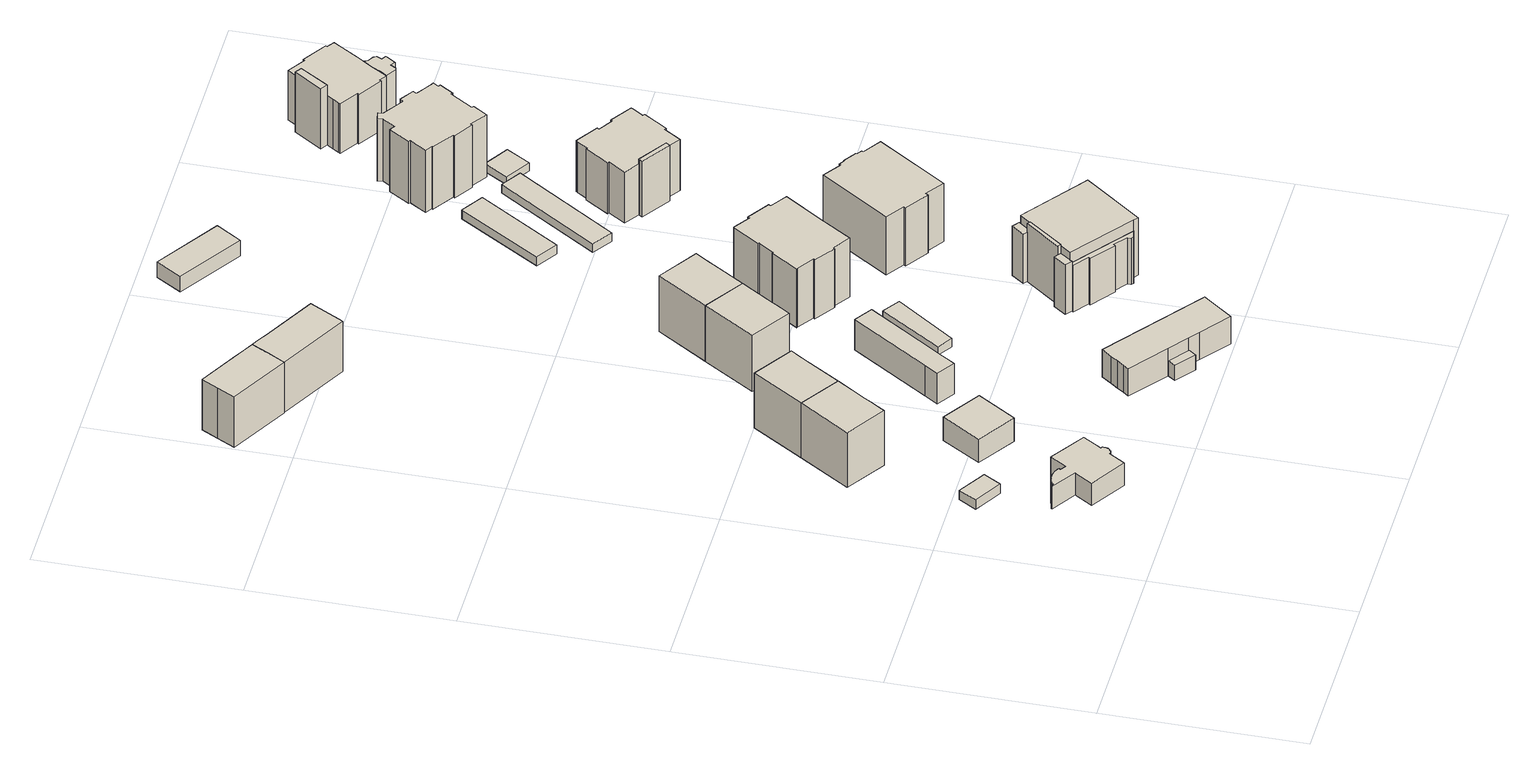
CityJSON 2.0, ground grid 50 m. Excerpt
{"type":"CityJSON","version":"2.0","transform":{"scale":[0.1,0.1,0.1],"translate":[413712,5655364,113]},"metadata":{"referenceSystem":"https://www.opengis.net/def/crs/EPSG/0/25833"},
"CityObjects":{
"building1":{"type":"Building","attributes":{"Dachtyp_tdc":"tdcPolyFlatRoof","Gemeindeschluessel":14612000,"Dachneigung":0,"QualitaetDacherkennung":72,"Geometrietyp2DReferenz":"3000","measuredHeight":2.66,"function":"31001_9998","roofType":"1000"},"geometry":[{"type":"Solid","lod":"1","boundaries":[[[[0,1,2,3]],[[4,5,6,7]],[[3,5,4,0]],[[2,6,5,3]],[[1,7,6,2]],[[0,4,7,1]]]]}]},
"building2":{"type":"Building","attributes":{"Dachtyp_tdc":"tdcPolyFlatRoof","Gemeindeschluessel":14612000,"Dachneigung":0,"QualitaetDacherkennung":18,"Geometrietyp2DReferenz":"3000","measuredHeight":6.59,"function":"31001_9998","roofType":"1000"},"geometry":[{"type":"Solid","lod":"1","boundaries":[[[[8,9,10,11,12,13,14,15,16,17,18,19,20,21,22,23,24,25,26,27,28,29,30,31,32,33,34,35,36,37,38,39,40,41,42,43,44,45,46,47,48,49,50,51,52,53,54,55,56,57,58,59,60,61,62,63,64,65,66,67,68,69]],[[70,71,72,73,74,75,76,77,78,79,80,81,82,83,84,85,86,87,88,89,90,91,92,93,94,95,96,97,98,99,100,101,102,103,104,105,106,107,108,109,110,111,112,113,114,115,116,117,118,119,120,121,122,123,124,125,126,127,128,129,130,131]],[[69,71,70,8]],[[68,72,71,69]],[[67,73,72,68]],[[66,74,73,67]],[[65,75,74,66]],[[64,76,75,65]],[[63,77,76,64]],[[62,78,77,63]],[[61,79,78,62]],[[60,80,79,61]],[[59,81,80,60]],[[58,82,81,59]],[[57,83,82,58]],[[56,84,83,57]],[[55,85,84,56]],[[54,86,85,55]],[[53,87,86,54]],[[52,88,87,53]],[[51,89,88,52]],[[50,90,89,51]],[[49,91,90,50]],[[48,92,91,49]],[[47,93,92,48]],[[46,94,93,47]],[[45,95,94,46]],[[44,96,95,45]],[[43,97,96,44]],[[42,98,97,43]],[[41,99,98,42]],[[40,100,99,41]],[[39,101,100,40]],[[38,102,101,39]],[[37,103,102,38]],[[36,104,103,37]],[[35,105,104,36]],[[34,106,105,35]],[[33,107,106,34]],[[32,108,107,33]],[[31,109,108,32]],[[30,110,109,31]],[[29,111,110,30]],[[28,112,111,29]],[[27,113,112,28]],[[26,114,113,27]],[[25,115,114,26]],[[24,116,115,25]],[[23,117,116,24]],[[22,118,117,23]],[[21,119,118,22]],[[20,120,119,21]],[[19,121,120,20]],[[18,122,121,19]],[[17,123,122,18]],[[16,124,123,17]],[[15,125,124,16]],[[14,126,125,15]],[[13,127,126,14]],[[12,128,127,13]],[[11,129,128,12]],[[10,130,129,11]],[[9,131,130,10]],[[8,70,131,9]]]]}]},
"building3":{"type":"Building","attributes":{"Dachtyp_tdc":"tdcFreeFormRoof","Gemeindeschluessel":14612000,"Dachneigung":36.38,"QualitaetDacherkennung":82,"Geometrietyp2DReferenz":"3000","measuredHeight":18.03,"function":"31001_9998","roofType":"5000"},"geometry":[{"type":"Solid","lod":"1","boundaries":[[[[132,133,134,135,136,137,138]],[[139,140,141,142,143,144,145]],[[138,140,139,132]],[[137,141,140,138]],[[136,142,141,137]],[[135,143,142,136]],[[134,144,143,135]],[[133,145,144,134]],[[132,139,145,133]]]]}]},
"building4":{"type":"Building","attributes":{"Dachtyp_tdc":"tdcPolyFlatRoof","Gemeindeschluessel":14612000,"Dachneigung":3.86,"QualitaetDacherkennung":78,"Geometrietyp2DReferenz":"3000","measuredHeight":7.18,"function":"31001_9998","roofType":"2100"},"geometry":[{"type":"Solid","lod":"1","boundaries":[[[[146,147,148,149]],[[150,151,152,153]],[[149,151,150,146]],[[148,152,151,149]],[[147,153,152,148]],[[146,150,153,147]]]]}]},
"building5":{"type":"Building","attributes":{"Dachtyp_tdc":"tdcFreeFormRoof","Gemeindeschluessel":14612000,"Dachneigung":36.13,"QualitaetDacherkennung":81,"Geometrietyp2DReferenz":"3000","measuredHeight":18.04,"function":"31001_9998","roofType":"5000"},"geometry":[{"type":"Solid","lod":"1","boundaries":[[[[138,137,154,155,156,157,158]],[[140,159,160,161,162,163,141]],[[158,159,140,138]],[[157,160,159,158]],[[156,161,160,157]],[[155,162,161,156]],[[154,163,162,155]],[[137,141,163,154]],[[138,140,141,137]]]]}]},
"building6":{"type":"Building","attributes":{"Dachtyp_tdc":"tdcGableRoof","Gemeindeschluessel":14612000,"Dachneigung":37.18,"QualitaetDacherkennung":75,"Geometrietyp2DReferenz":"3000","measuredHeight":16.6,"function":"31001_9998","roofType":"3100"},"geometry":[{"type":"Solid","lod":"1","boundaries":[[[[164,165,166,167,168,169,170,171,172]],[[173,174,175,176,177,178,179,180,181]],[[172,174,173,164]],[[171,175,174,172]],[[170,176,175,171]],[[169,177,176,170]],[[168,178,177,169]],[[167,179,178,168]],[[166,180,179,167]],[[165,181,180,166]],[[164,173,181,165]]]]}]},
"building7":{"type":"Building","attributes":{"Dachtyp_tdc":"tdcFreeFormRoof","Gemeindeschluessel":14612000,"Dachneigung":53.56,"QualitaetDacherkennung":3,"Geometrietyp2DReferenz":"3000","measuredHeight":10.64,"function":"31001_2463","roofType":"5000"},"geometry":[{"type":"Solid","lod":"1","boundaries":[[[[182,183,184,185,186,187]],[[188,189,190,191,192,193]],[[187,189,188,182]],[[186,190,189,187]],[[185,191,190,186]],[[184,192,191,185]],[[183,193,192,184]],[[182,188,193,183]]]]}]},
"building8":{"type":"Building","attributes":{"Gemeindeschluessel":14612000,"Geometrietyp2DReferenz":"3000","function":"31001_9998","roofType":"9999"},"children":["building8-1","building8-2"]},
"building8-1":{"type":"BuildingPart","attributes":{"Dachtyp_tdc":"tdcPolyFlatRoof","Dachneigung":3.41,"QualitaetDacherkennung":71,"Geometrietyp2DReferenz":"3000","measuredHeight":8.17,"roofType":"2100"},"parents":["building8"],"geometry":[{"type":"Solid","lod":"1","boundaries":[[[[194,195,196,197,198,199,200,201,202,203,204]],[[205,206,207,208,209,210,211,212,213,214,215]],[[204,206,205,194]],[[203,207,206,204]],[[202,208,207,203]],[[201,209,208,202]],[[200,210,209,201]],[[199,211,210,200]],[[198,212,211,199]],[[197,213,212,198]],[[196,214,213,197]],[[195,215,214,196]],[[194,205,215,195]]]]}]},
"building8-2":{"type":"BuildingPart","attributes":{"Dachtyp_tdc":"tdcPolyFlatRoof","Dachneigung":0,"QualitaetDacherkennung":56,"Geometrietyp2DReferenz":"3000","measuredHeight":4.41,"roofType":"1000"},"parents":["building8"],"geometry":[{"type":"Solid","lod":"1","boundaries":[[[[216,217,218,219,220]],[[221,210,209,222,223]],[[220,210,221,216]],[[219,209,210,220]],[[218,222,209,219]],[[217,223,222,218]],[[216,221,223,217]]]]}]},
"building9":{"type":"Building","attributes":{"Dachtyp_tdc":"tdcFreeFormRoof","Gemeindeschluessel":14612000,"Dachneigung":37.32,"QualitaetDacherkennung":74,"Geometrietyp2DReferenz":"3000","measuredHeight":16.62,"function":"31001_9998","roofType":"5000"},"geometry":[{"type":"Solid","lod":"1","boundaries":[[[[169,224,225,226,227,228,229,230,171]],[[231,232,233,234,235,236,237,238,239]],[[171,232,231,169]],[[230,233,232,171]],[[229,234,233,230]],[[228,235,234,229]],[[227,236,235,228]],[[226,237,236,227]],[[225,238,237,226]],[[224,239,238,225]],[[169,231,239,224]]]]}]},
"building10":{"type":"Building","attributes":{"Dachtyp_tdc":"tdcFreeFormRoof","Gemeindeschluessel":14612000,"Dachneigung":36.82,"QualitaetDacherkennung":80,"Geometrietyp2DReferenz":"3000","measuredHeight":18.52,"function":"31001_9998","roofType":"5000"},"geometry":[{"type":"Solid","lod":"1","boundaries":[[[[240,241,242,243,244,245,246]],[[247,248,249,250,251,252,253]],[[246,248,247,240]],[[245,249,248,246]],[[244,250,249,245]],[[243,251,250,244]],[[242,252,251,243]],[[241,253,252,242]],[[240,247,253,241]]]]}]},
"building11":{"type":"Building","attributes":{"Dachtyp_tdc":"tdcPolyFlatRoof","Gemeindeschluessel":14612000,"Dachneigung":4.66,"QualitaetDacherkennung":85,"Geometrietyp2DReferenz":"3000","measuredHeight":2.62,"function":"31001_2463","roofType":"2100"},"geometry":[{"type":"Solid","lod":"1","boundaries":[[[[254,255,256,257]],[[258,259,260,261]],[[257,259,258,254]],[[256,260,259,257]],[[255,261,260,256]],[[254,258,261,255]]]]}]},
"building12":{"type":"Building","attributes":{"Dachtyp_tdc":"tdcFreeFormRoof","Gemeindeschluessel":14612000,"Dachneigung":37,"QualitaetDacherkennung":81,"Geometrietyp2DReferenz":"3000","measuredHeight":18.48,"function":"31001_9998","roofType":"5000"},"geometry":[{"type":"Solid","lod":"1","boundaries":[[[[245,262,263,264,265,266,246]],[[267,268,269,270,271,272,273]],[[246,268,267,245]],[[266,269,268,246]],[[265,270,269,266]],[[264,271,270,265]],[[263,272,271,264]],[[262,273,272,263]],[[245,267,273,262]]]]}]},
"building13":{"type":"Building","attributes":{"Dachtyp_tdc":"tdcHipRoof","Gemeindeschluessel":14612000,"Dachneigung":23.03,"QualitaetDacherkennung":59,"Geometrietyp2DReferenz":"3000","measuredHeight":18.87,"function":"31001_9998","roofType":"3200"},"geometry":[{"type":"Solid","lod":"1","boundaries":[[[[274,275,276,277,278,279,280,281,282,283,284,285,286,287,288,289,290,291,292,293]],[[294,295,296,297,298,299,300,301,302,303,304,305,306,307,308,309,310,311,312,313]],[[293,295,294,274]],[[292,296,295,293]],[[291,297,296,292]],[[290,298,297,291]],[[289,299,298,290]],[[288,300,299,289]],[[287,301,300,288]],[[286,302,301,287]],[[285,303,302,286]],[[284,304,303,285]],[[283,305,304,284]],[[282,306,305,283]],[[281,307,306,282]],[[280,308,307,281]],[[279,309,308,280]],[[278,310,309,279]],[[277,311,310,278]],[[276,312,311,277]],[[275,313,312,276]],[[274,294,313,275]]]]}]},
"building14":{"type":"Building","attributes":{"Gemeindeschluessel":14612000,"Geometrietyp2DReferenz":"3000","function":"31001_9998","roofType":"9999"},"children":["building14-1","building14-2","building14-3","building14-4","building14-5","building14-6"]},
"building14-1":{"type":"BuildingPart","attributes":{"Dachtyp_tdc":"tdcGableRoof","Dachneigung":55.64,"QualitaetDacherkennung":37,"Geometrietyp2DReferenz":"3000","measuredHeight":15.73,"roofType":"3100"},"parents":["building14"],"geometry":[{"type":"Solid","lod":"1","boundaries":[[[[314,315,316,317,318]],[[319,320,321,322,323]],[[318,320,319,314]],[[317,321,320,318]],[[316,322,321,317]],[[315,323,322,316]],[[314,319,323,315]]]]}]},
"building14-2":{"type":"BuildingPart","attributes":{"Dachtyp_tdc":"tdcGableRoof","Dachneigung":55.17,"QualitaetDacherkennung":36,"Geometrietyp2DReferenz":"3000","measuredHeight":15.67,"roofType":"3100"},"parents":["building14"],"geometry":[{"type":"Solid","lod":"1","boundaries":[[[[324,325,326,327]],[[328,329,330,331]],[[327,329,328,324]],[[326,330,329,327]],[[325,331,330,326]],[[324,328,331,325]]]]}]},
"building14-3":{"type":"BuildingPart","attributes":{"Dachtyp_tdc":"tdcFreeFormRoof","Dachneigung":72.95,"QualitaetDacherkennung":11,"Geometrietyp2DReferenz":"3000","measuredHeight":15.69,"roofType":"5000"},"parents":["building14"],"geometry":[{"type":"Solid","lod":"1","boundaries":[[[[332,333,334,335,336,337,338,339,340,341,342]],[[343,344,345,346,347,348,349,323,350,351,352]],[[342,344,343,332]],[[341,345,344,342]],[[340,346,345,341]],[[339,347,346,340]],[[338,348,347,339]],[[337,349,348,338]],[[336,323,349,337]],[[335,350,323,336]],[[334,351,350,335]],[[333,352,351,334]],[[332,343,352,333]]]]}]},
"building14-4":{"type":"BuildingPart","attributes":{"Dachtyp_tdc":"tdcFreeFormRoof","Dachneigung":71.58,"QualitaetDacherkennung":8,"Geometrietyp2DReferenz":"3000","measuredHeight":15.64,"roofType":"5000"},"parents":["building14"],"geometry":[{"type":"Solid","lod":"1","boundaries":[[[[353,354,355,356,357,358,359,360,361,362,363,364]],[[365,366,367,368,369,370,371,372,373,374,375,329]],[[364,366,365,353]],[[363,367,366,364]],[[362,368,367,363]],[[361,369,368,362]],[[360,370,369,361]],[[359,371,370,360]],[[358,372,371,359]],[[357,373,372,358]],[[356,374,373,357]],[[355,375,374,356]],[[354,329,375,355]],[[353,365,329,354]]]]}]},
"building14-5":{"type":"BuildingPart","attributes":{"Dachtyp_tdc":"tdcFreeFormRoof","Dachneigung":50.83,"QualitaetDacherkennung":22,"Geometrietyp2DReferenz":"3000","measuredHeight":17.18,"roofType":"5000"},"parents":["building14"],"geometry":[{"type":"Solid","lod":"1","boundaries":[[[[376,377,378,379]],[[321,380,330,322]],[[379,380,321,376]],[[378,330,380,379]],[[377,322,330,378]],[[376,321,322,377]]]]}]},
"building14-6":{"type":"BuildingPart","attributes":{"Dachtyp_tdc":"tdcCutTentRoof","Dachneigung":0.543,"QualitaetDacherkennung":49,"Geometrietyp2DReferenz":"3000","measuredHeight":19.03,"roofType":"9999"},"parents":["building14"],"geometry":[{"type":"Solid","lod":"1","boundaries":[[[[381,382,383,384,385,386]],[[375,374,387,388,351,350]],[[386,374,375,381]],[[385,387,374,386]],[[384,388,387,385]],[[383,351,388,384]],[[382,350,351,383]],[[381,375,350,382]]]]}]},
"building15":{"type":"Building","attributes":{"Dachtyp_tdc":"tdcPolyFlatRoof","Gemeindeschluessel":14612000,"Dachneigung":10.15,"QualitaetDacherkennung":80,"Geometrietyp2DReferenz":"3000","measuredHeight":5.22,"function":"31001_9998","roofType":"2100"},"geometry":[{"type":"Solid","lod":"1","boundaries":[[[[389,390,391,392]],[[393,394,395,396]],[[392,394,393,389]],[[391,395,394,392]],[[390,396,395,391]],[[389,393,396,390]]]]}]},
"building16":{"type":"Building","attributes":{"Dachtyp_tdc":"tdcHipRoof","Gemeindeschluessel":14612000,"Dachneigung":22.02,"QualitaetDacherkennung":57,"Geometrietyp2DReferenz":"3000","measuredHeight":18.93,"function":"31001_9998","roofType":"3200"},"geometry":[{"type":"Solid","lod":"1","boundaries":[[[[397,398,399,400,401,402,403,404,405,406,407,408,409,410,411,412,413]],[[414,415,416,417,418,419,420,421,422,423,424,425,426,427,428,429,430]],[[413,415,414,397]],[[412,416,415,413]],[[411,417,416,412]],[[410,418,417,411]],[[409,419,418,410]],[[408,420,419,409]],[[407,421,420,408]],[[406,422,421,407]],[[405,423,422,406]],[[404,424,423,405]],[[403,425,424,404]],[[402,426,425,403]],[[401,427,426,402]],[[400,428,427,401]],[[399,429,428,400]],[[398,430,429,399]],[[397,414,430,398]]]]}]},
"building17":{"type":"Building","attributes":{"Dachtyp_tdc":"tdcPolyFlatRoof","Gemeindeschluessel":14612000,"Dachneigung":5.63,"QualitaetDacherkennung":89,"Geometrietyp2DReferenz":"3000","measuredHeight":2.85,"function":"31001_2463","roofType":"2100"},"geometry":[{"type":"Solid","lod":"1","boundaries":[[[[431,432,433,434]],[[435,436,437,438]],[[434,436,435,431]],[[433,437,436,434]],[[432,438,437,433]],[[431,435,438,432]]]]}]},
"building18":{"type":"Building","attributes":{"Dachtyp_tdc":"tdcPolyFlatRoof","Gemeindeschluessel":14612000,"Dachneigung":4.57,"QualitaetDacherkennung":78,"Geometrietyp2DReferenz":"3000","measuredHeight":2.8,"function":"31001_2463","roofType":"2100"},"geometry":[{"type":"Solid","lod":"1","boundaries":[[[[439,440,441,442]],[[443,444,445,446]],[[442,444,443,439]],[[441,445,444,442]],[[440,446,445,441]],[[439,443,446,440]]]]}]},
"building19":{"type":"Building","attributes":{"Gemeindeschluessel":14612000,"Geometrietyp2DReferenz":"3000","function":"31001_9998","roofType":"9999"},"children":["building19-1","building19-2"]},
"building19-1":{"type":"BuildingPart","attributes":{"Dachtyp_tdc":"tdcCutTentRoof","Dachneigung":50.94,"QualitaetDacherkennung":33,"Geometrietyp2DReferenz":"3000","measuredHeight":18.08,"roofType":"9999"},"parents":["building19"],"geometry":[{"type":"Solid","lod":"1","boundaries":[[[[447,448,449,450,451,452,453,454,455,456,457,458,459,460,461,462,463,464,465,466]],[[467,468,469,470,471,472,473,474,475,476,477,478,479,480,481,482,483,484,485,486]],[[466,467,486,447]],[[465,468,467,466]],[[464,469,468,465]],[[463,470,469,464]],[[462,471,470,463]],[[461,472,471,462]],[[460,473,472,461]],[[459,474,473,460]],[[458,475,474,459]],[[457,476,475,458]],[[456,477,476,457]],[[455,478,477,456]],[[454,479,478,455]],[[453,480,479,454]],[[452,481,480,453]],[[451,482,481,452]],[[450,483,482,451]],[[449,484,483,450]],[[448,485,484,449]],[[447,486,485,448]]]]}]},
"building19-2":{"type":"BuildingPart","attributes":{"Dachtyp_tdc":"tdcFreeFormRoof","Dachneigung":82.85,"QualitaetDacherkennung":20,"Geometrietyp2DReferenz":"3000","measuredHeight":18.54,"roofType":"5000"},"parents":["building19"],"geometry":[{"type":"Solid","lod":"1","boundaries":[[[[487,488,489,490]],[[486,485,491,492]],[[490,485,486,487]],[[489,491,485,490]],[[488,492,491,489]],[[487,486,492,488]]]]}]},
"building20":{"type":"Building","attributes":{"Dachtyp_tdc":"tdcFreeFormRoof","Gemeindeschluessel":14612000,"Dachneigung":16.73,"QualitaetDacherkennung":46,"Geometrietyp2DReferenz":"3000","measuredHeight":19.83,"function":"31001_9998","roofType":"5000"},"geometry":[{"type":"Solid","lod":"1","boundaries":[[[[493,494,495,496,497,498,499,500,501,502,503,504,505,506,507,508,509,510,511,512,513,514,515,516,517,518,519,520,521,522]],[[523,524,525,526,527,528,529,530,531,532,533,534,535,536,537,538,539,540,541,542,543,544,545,546,547,548,549,550,551,552]],[[522,524,523,493]],[[521,525,524,522]],[[520,526,525,521]],[[519,527,526,520]],[[518,528,527,519]],[[517,529,528,518]],[[516,530,529,517]],[[515,531,530,516]],[[514,532,531,515]],[[513,533,532,514]],[[512,534,533,513]],[[511,535,534,512]],[[510,536,535,511]],[[509,537,536,510]],[[508,538,537,509]],[[507,539,538,508]],[[506,540,539,507]],[[505,541,540,506]],[[504,542,541,505]],[[503,543,542,504]],[[502,544,543,503]],[[501,545,544,502]],[[500,546,545,501]],[[499,547,546,500]],[[498,548,547,499]],[[497,549,548,498]],[[496,550,549,497]],[[495,551,550,496]],[[494,552,551,495]],[[493,523,552,494]]]]}]},
"building21":{"type":"Building","attributes":{"Dachtyp_tdc":"tdcPolyFlatRoof","Gemeindeschluessel":14612000,"Dachneigung":0,"QualitaetDacherkennung":72,"Geometrietyp2DReferenz":"3000","measuredHeight":2.32,"function":"31001_9998","roofType":"1000"},"geometry":[{"type":"Solid","lod":"1","boundaries":[[[[553,554,555,556]],[[557,558,559,560]],[[556,558,557,553]],[[555,559,558,556]],[[554,560,559,555]],[[553,557,560,554]]]]}]},
"building22":{"type":"Building","attributes":{"Gemeindeschluessel":14612000,"Geometrietyp2DReferenz":"3000","function":"31001_9998","roofType":"9999"},"children":["building22-1","building22-2","building22-3","building22-4"]},
"building22-1":{"type":"BuildingPart","attributes":{"Dachtyp_tdc":"tdcFreeFormRoof","Dachneigung":68.94,"QualitaetDacherkennung":16,"Geometrietyp2DReferenz":"3000","measuredHeight":18.73,"roofType":"5000"},"parents":["building22"],"geometry":[{"type":"Solid","lod":"1","boundaries":[[[[561,562,563,564]],[[565,566,567,568]],[[564,565,568,561]],[[563,566,565,564]],[[562,567,566,563]],[[561,568,567,562]]]]}]},
"building22-2":{"type":"BuildingPart","attributes":{"Dachtyp_tdc":"tdcFreeFormRoof","Dachneigung":63.87,"QualitaetDacherkennung":48,"Geometrietyp2DReferenz":"3000","measuredHeight":17.4,"roofType":"5000"},"parents":["building22"],"geometry":[{"type":"Solid","lod":"1","boundaries":[[[[569,570,571,572,573,574,575,576,577,578,579,580,581,582,583]],[[584,585,586,587,588,589,590,591,592,593,594,595,596,597,598]],[[583,585,584,569]],[[582,586,585,583]],[[581,587,586,582]],[[580,588,587,581]],[[579,589,588,580]],[[578,590,589,579]],[[577,591,590,578]],[[576,592,591,577]],[[575,593,592,576]],[[574,594,593,575]],[[573,595,594,574]],[[572,596,595,573]],[[571,597,596,572]],[[570,598,597,571]],[[569,584,598,570]]]]}]},
"building22-3":{"type":"BuildingPart","attributes":{"Dachtyp_tdc":"tdcCutGableRoof","Dachneigung":0.083,"QualitaetDacherkennung":59,"Geometrietyp2DReferenz":"3000","measuredHeight":17.43,"roofType":"9999"},"parents":["building22"],"geometry":[{"type":"Solid","lod":"1","boundaries":[[[[599,600,601,602,603,604,605,606,607,608,609,610,611,612,613,614,615,616,617,618,619]],[[597,596,620,621,622,623,624,625,626,568,567,627,628,629,630,631,632,633,634,635,584]],[[619,596,597,599]],[[618,620,596,619]],[[617,621,620,618]],[[616,622,621,617]],[[615,623,622,616]],[[614,624,623,615]],[[613,625,624,614]],[[612,626,625,613]],[[611,568,626,612]],[[610,567,568,611]],[[609,627,567,610]],[[608,628,627,609]],[[607,629,628,608]],[[606,630,629,607]],[[605,631,630,606]],[[604,632,631,605]],[[603,633,632,604]],[[602,634,633,603]],[[601,635,634,602]],[[600,584,635,601]],[[599,597,584,600]]]]}]},
"building22-4":{"type":"BuildingPart","attributes":{"Dachtyp_tdc":"tdcPolyFlatRoof","Dachneigung":0,"QualitaetDacherkennung":0,"Geometrietyp2DReferenz":"3000","measuredHeight":3.07,"roofType":"9999"},"parents":["building22"],"geometry":[{"type":"Solid","lod":"1","boundaries":[[[[636,637,638,639,640,641,642,643,644,645,646]],[[635,633,632,647,648,649,650,651,652,653,654]],[[646,633,635,636]],[[645,632,633,646]],[[644,647,632,645]],[[643,648,647,644]],[[642,649,648,643]],[[641,650,649,642]],[[640,651,650,641]],[[639,652,651,640]],[[638,653,652,639]],[[637,654,653,638]],[[636,635,654,637]]]]}]}
},
"vertices":[
[169,440,37],[239,398,37],[265,442,37],[196,484,37],[169,440,10],[196,484,10],[265,442,10],[239,398,10],
[374,191,78],[370,193,78],[400,240,78],[312,297,78],[285,256,78],[272,265,78],[275,269,78],[272,271,78],[269,273,78],[265,275,78],[262,276,78],[259,277,78],[255,278,78],[251,279,78],[248,279,78],[244,279,78],[240,279,78],[237,278,78],[235,278,78],[233,278,78],[231,278,78],[229,277,78],[227,277,78],[226,276,78],[224,275,78],[222,274,78],[220,273,78],[219,272,78],[217,271,78],[216,269,78],[215,268,78],[208,272,78],[207,269,78],[268,229,78],[239,184,78],[328,128,78],[355,170,78],[358,167,78],[360,168,78],[361,168,78],[362,168,78],[363,169,78],[364,169,78],[365,170,78],[366,171,78],[367,171,78],[368,172,78],[369,173,78],[370,174,78],[371,175,78],[372,176,78],[372,177,78],[373,178,78],[373,180,78],[374,181,78],[374,182,78],[374,183,78],[374,185,78],[374,186,78],[374,187,78],[374,188,78],[374,190,78],[374,191,13],[374,190,13],[374,188,13],[374,187,13],[374,186,13],[374,185,13],[374,183,13],[374,182,13],[374,181,13],[373,180,13],[373,178,13],[372,177,13],[372,176,13],[371,175,13],[370,174,13],[369,173,13],[368,172,13],[367,171,13],[366,171,13],[365,170,13],[364,169,13],[363,169,13],[362,168,13],[361,168,13],[360,168,13],[358,167,13],[355,170,13],[328,128,13],[239,184,13],[268,229,13],[207,269,13],[208,272,13],[215,268,13],[216,269,13],[217,271,13],[219,272,13],[220,273,13],[222,274,13],[224,275,13],[226,276,13],[227,277,13],[229,277,13],[231,278,13],[233,278,13],[235,278,13],[237,278,13],[240,279,13],[244,279,13],[248,279,13],[251,279,13],[255,278,13],[259,277,13],[262,276,13],[265,275,13],[269,273,13],[272,271,13],[275,269,13],[272,265,13],[285,256,13],[312,297,13],[400,240,13],[370,193,13],
[181,744,169],[280,680,169],[291,698,169],[302,714,169],[314,733,169],[362,807,169],[264,871,169],[181,744,10],[264,871,10],[362,807,10],[314,733,10],[302,714,10],[291,698,10],[280,680,10],
[494,507,79],[398,569,79],[337,472,79],[432,411,79],[494,507,11],[432,411,11],[337,472,11],[398,569,11],
[412,885,169],[421,899,169],[433,917,169],[446,936,169],[347,1000,169],[347,1000,10],[446,936,10],[433,917,10],[421,899,10],[412,885,10],
[181,2155,159],[159,2167,159],[52,2225,159],[29,2184,159],[5,2139,159],[155,2057,159],[180,2101,159],[202,2143,159],[192,2149,159],[181,2155,12],[192,2149,12],[202,2143,12],[180,2101,12],[155,2057,12],[5,2139,12],[29,2184,12],[52,2225,12],[159,2167,12],
[570,583,100],[592,616,100],[721,812,100],[677,841,100],[548,646,100],[526,613,100],[570,583,11],[526,613,11],[548,646,11],[677,841,11],[721,812,11],[592,616,11],
[947,84,93],[705,268,93],[686,242,93],[672,224,93],[660,207,93],[649,194,93],[743,122,93],[792,85,93],[817,65,93],[890,9,93],[933,65,93],[947,84,14],[933,65,14],[890,9,14],[817,65,14],[792,85,14],[743,122,14],[649,194,14],[660,207,14],[672,224,14],[686,242,14],[705,268,14],
[729,103,58],[778,66,58],[779,68,58],[792,85,58],[743,122,58],[729,103,14],[779,68,14],[778,66,14],
[332,1961,159],[337,1970,159],[353,1999,159],[379,2047,159],[244,2120,159],[224,2132,159],[213,2138,159],[155,2057,13],[202,2143,13],[213,2138,13],[224,2132,13],[244,2120,13],[379,2047,13],[353,1999,13],[337,1970,13],[332,1961,13],
[476,1035,173],[575,971,173],[586,988,173],[598,1007,173],[606,1020,173],[658,1100,173],[559,1164,173],[476,1035,10],[559,1164,10],[658,1100,10],[606,1020,10],[598,1007,10],[586,988,10],[575,971,10],
[802,805,35],[702,652,35],[739,628,35],[845,776,35],[802,805,11],[845,776,11],[739,628,11],[702,652,11],
[709,1179,173],[717,1192,173],[729,1210,173],[741,1228,173],[642,1292,173],[658,1100,11],[559,1164,11],[642,1292,11],[741,1228,11],[729,1210,11],[717,1192,11],[709,1179,11],
[776,1055,181],[773,1057,181],[728,989,181],[731,987,181],[772,960,181],[769,956,181],[820,922,181],[823,926,181],[866,897,181],[918,977,181],[982,1072,181],[977,1076,181],[941,1100,181],[944,1105,181],[889,1141,181],[887,1136,181],[848,1162,181],[845,1164,181],[800,1096,181],[802,1094,181],[776,1055,10],[802,1094,10],[800,1096,10],[845,1164,10],[848,1162,10],[887,1136,10],[889,1141,10],[944,1105,10],[941,1100,10],[977,1076,10],[982,1072,10],[918,977,10],[866,897,10],[823,926,10],[820,922,10],[769,956,10],[772,960,10],[731,987,10],[728,989,10],[773,1057,10],
[912,403,156],[928,390,156],[952,422,156],[944,428,156],[935,434,156],[912,403,12],[935,434,12],[944,428,12],[952,422,12],[928,390,12],
[1025,553,155],[1001,522,155],[1018,509,155],[1042,541,155],[1025,553,12],[1042,541,12],[1018,509,12],[1001,522,12],
[1053,281,147],[1059,276,147],[1081,281,147],[932,395,147],[928,390,147],[926,387,147],[962,359,147],[959,355,147],[1018,310,147],[1022,314,147],[1053,290,147],[1053,281,12],[1053,290,12],[1022,314,12],[1018,310,12],[959,355,12],[962,359,12],[926,387,12],[932,395,12],[1081,281,12],[1059,276,12],
[1045,545,147],[1042,541,147],[1039,537,147],[1189,425,147],[1188,448,147],[1182,452,147],[1179,451,147],[1173,449,147],[1141,473,147],[1145,478,147],[1085,522,147],[1082,517,147],[1045,545,12],[1082,517,12],[1085,522,12],[1145,478,12],[1141,473,12],[1173,449,12],[1179,451,12],[1182,452,12],[1188,448,12],[1189,425,12],[1039,537,12],
[944,428,181],[952,422,181],[1018,509,181],[1010,515,181],[1010,515,12],
[1039,537,179],[932,395,179],[1081,281,179],[1091,273,179],[1200,417,179],[1189,425,179],[1200,417,12],[1091,273,12],
[539,2390,54],[699,2287,54],[740,2350,54],[579,2454,54],[539,2390,9],[579,2454,9],[740,2350,9],[699,2287,9],
[1065,765,181],[1111,734,181],[1142,780,181],[1228,909,181],[1183,939,181],[1185,943,181],[1172,952,181],[1173,954,181],[1141,975,181],[1140,974,181],[1126,982,181],[1123,978,181],[1078,1009,181],[961,834,181],[1006,803,181],[1003,798,181],[1062,759,181],[1065,765,12],[1062,759,12],[1003,798,12],[1006,803,12],[961,834,12],[1078,1009,12],[1123,978,12],[1126,982,12],[1140,974,12],[1141,975,12],[1173,954,12],[1172,952,12],[1185,943,12],[1183,939,12],[1228,909,12],[1142,780,12],[1111,734,12],
[943,1824,38],[813,1618,38],[866,1584,38],[998,1789,38],[943,1824,12],[998,1789,12],[866,1584,12],[813,1618,12],
[938,1472,38],[1105,1725,38],[1055,1757,38],[889,1505,38],[938,1472,13],[889,1505,13],[1055,1757,13],[1105,1725,13],
[1050,1434,159],[1123,1387,159],[1159,1363,159],[1187,1406,159],[1192,1403,159],[1231,1463,159],[1226,1466,159],[1244,1493,159],[1247,1498,159],[1193,1533,159],[1190,1529,159],[1154,1552,159],[1157,1557,159],[1101,1593,159],[1098,1589,159],[1080,1562,159],[1076,1564,159],[1037,1504,159],[1041,1502,159],[1013,1459,159],[1013,1459,11],[1041,1502,11],[1037,1504,11],[1076,1564,11],[1080,1562,11],[1098,1589,11],[1101,1593,11],[1157,1557,11],[1154,1552,11],[1190,1529,11],[1193,1533,11],[1247,1498,11],[1244,1493,11],[1226,1466,11],[1231,1463,11],[1192,1403,11],[1187,1406,11],[1159,1363,11],[1123,1387,11],[1050,1434,11],
[1050,1434,173],[1044,1425,173],[1116,1377,173],[1123,1387,173],[1116,1377,11],[1044,1425,11],
[962,1897,193],[1017,1861,193],[1014,1857,193],[1061,1827,193],[1064,1831,193],[1106,1804,193],[1129,1840,193],[1125,1843,193],[1162,1901,193],[1166,1898,193],[1188,1932,193],[1183,1935,193],[1192,1949,193],[1186,1952,193],[1182,1955,193],[1171,1962,193],[1146,1978,193],[1152,1987,193],[1117,2009,193],[1111,2001,193],[1057,2036,193],[1055,2048,193],[1034,2044,193],[1037,2031,193],[1016,1999,193],[1003,2007,193],[970,1955,193],[974,1952,193],[946,1910,193],[964,1899,193],[962,1897,12],[964,1899,12],[946,1910,12],[974,1952,12],[970,1955,12],[1003,2007,12],[1016,1999,12],[1037,2031,12],[1034,2044,12],[1055,2048,12],[1057,2036,12],[1111,2001,12],[1117,2009,12],[1152,1987,12],[1146,1978,12],[1171,1962,12],[1182,1955,12],[1186,1952,12],[1192,1949,12],[1183,1935,12],[1188,1932,12],[1166,1898,12],[1162,1901,12],[1125,1843,12],[1129,1840,12],[1106,1804,12],[1064,1831,12],[1061,1827,12],[1014,1857,12],[1017,1861,12],
[1149,1714,36],[1185,1774,36],[1123,1812,36],[1087,1752,36],[1149,1714,13],[1087,1752,13],[1123,1812,13],[1185,1774,13],
[1136,2185,188],[1182,2256,188],[1166,2267,188],[1119,2196,188],[1119,2196,13],[1166,2267,13],[1182,2256,13],[1136,2185,13],
[1278,2132,158],[1262,2108,158],[1250,2088,158],[1238,2069,158],[1262,2053,158],[1269,2055,158],[1277,2069,158],[1289,2061,158],[1290,2063,158],[1303,2082,158],[1306,2087,158],[1294,2094,158],[1301,2107,158],[1297,2114,158],[1281,2124,158],[1278,2132,13],[1281,2124,13],[1297,2114,13],[1301,2107,13],[1294,2094,13],[1306,2087,13],[1303,2082,13],[1290,2063,13],[1289,2061,13],[1277,2069,13],[1269,2055,13],[1262,2053,13],[1238,2069,13],[1250,2088,13],[1262,2108,13],
[1250,2088,157],[1278,2132,157],[1289,2149,157],[1317,2193,157],[1330,2214,157],[1312,2226,157],[1314,2230,157],[1254,2268,157],[1251,2264,157],[1206,2293,157],[1193,2272,157],[1182,2256,157],[1136,2185,157],[1125,2168,157],[1116,2153,157],[1113,2149,157],[1159,2119,157],[1156,2115,157],[1216,2077,157],[1219,2081,157],[1238,2069,157],[1219,2081,13],[1216,2077,13],[1156,2115,13],[1159,2119,13],[1113,2149,13],[1116,2153,13],[1125,2168,13],[1193,2272,13],[1206,2293,13],[1251,2264,13],[1254,2268,13],[1314,2230,13],[1312,2226,13],[1330,2214,13],[1317,2193,13],[1289,2149,13],
[1289,2149,44],[1296,2150,44],[1315,2139,44],[1323,2140,44],[1330,2151,44],[1341,2144,44],[1359,2172,44],[1347,2179,44],[1358,2196,44],[1312,2226,44],[1330,2214,44],[1358,2196,13],[1347,2179,13],[1359,2172,13],[1341,2144,13],[1330,2151,13],[1323,2140,13],[1315,2139,13],[1296,2150,13]
]}
